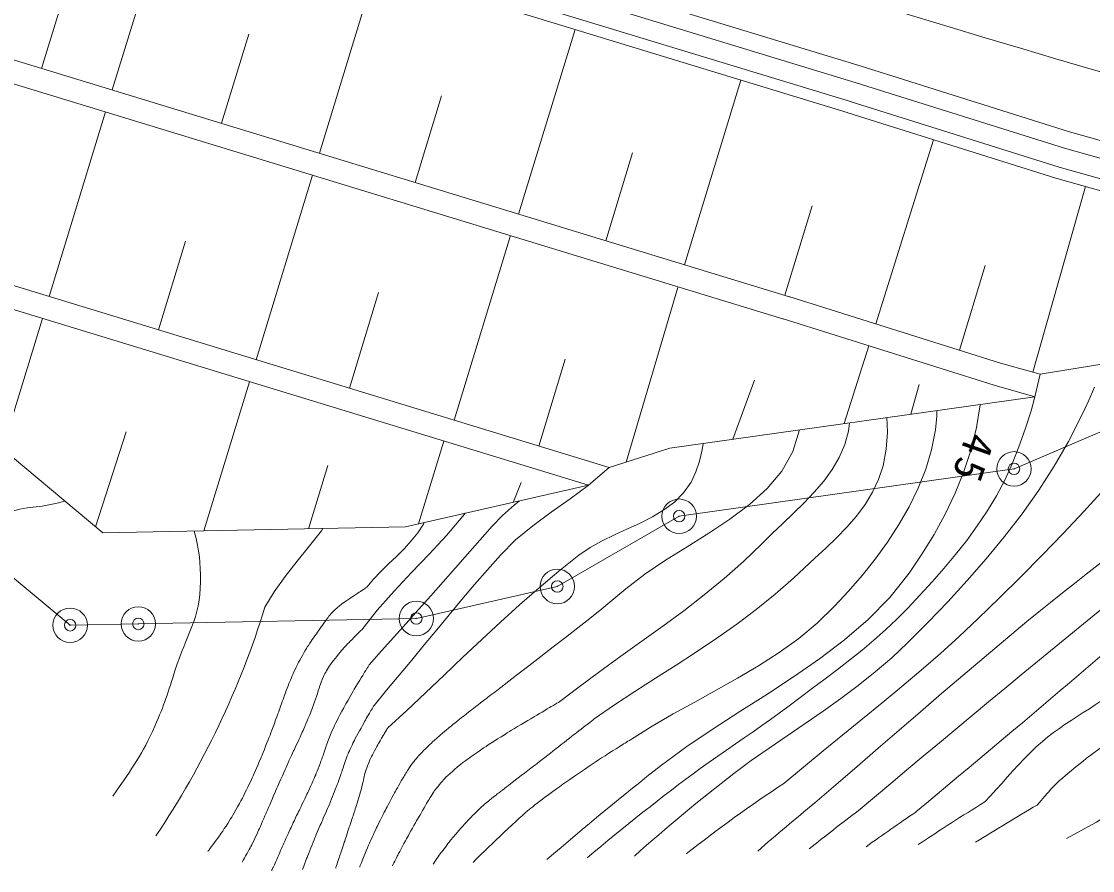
# Model space of a CAD drawing. Units: millimetres, scale not verified. Extents: x 40000 to 680000, y 20000 to 380000.
# Drawn here: x 212806 to 259398, y 251124 to 288069 of the extents above; entities that cross this region are included whole.
import ezdxf

# ---------------------------------------------------------------- set-up
doc = ezdxf.new("R2010")
doc.units = ezdxf.units.MM
doc.header["$LTSCALE"] = 1000
doc.header["$PDMODE"] = 32
doc.header["$PDSIZE"] = 500
doc.linetypes.add('CHAIN', pattern=[18.5, 12, -1.5, 3.5, -1.5])
for name, color, linetype, lineweight in [('M-BGD', 7, 'Continuous', 13), ('M-BMK', 2, 'CHAIN', 13), ('M-BMK-ROW', 30, 'Continuous', 13), ('M-STR-STRC', 7, 'Continuous', 13)]:
    doc.layers.add(name, color=color, linetype=linetype, lineweight=lineweight)
doc.styles.add('ＭＳ ゴシック', font='')
doc.styles.get('ＭＳ ゴシック').set_extended_font_data('MS Gothic')

msp = doc.modelspace()

# ---------------------------------------------------------------- linework, layer by layer
at = {"layer": 'M-BGD'}
for p, q in [((212669, 296531), (249113, 285400)), ((212680, 295639), (248865, 284587)), ((212219, 295257), (248719, 284109)), ((219212, 293121), (216758, 285087)), ((228219, 290370), (225766, 282336)), ((213686, 286025), (214727, 289433)), ((221507, 283637), (222694, 287521)), ((236887, 287722), (234433, 279689)), ((211017, 286841), (246265, 276075)), ((210874, 285839), (245973, 275119)), ((244103, 285518), (241649, 277485)), ((229928, 281065), (231079, 284834)), ((214013, 276097), (216466, 284131)), ((252485, 282924), (249965, 274911)), ((238226, 278530), (239391, 282347)), ((223020, 273346), (225474, 281380)), ((259083, 280891), (256803, 272807)), ((246012, 276152), (247203, 280052)), ((231627, 270717), (234081, 278751)), ((218765, 274646), (219946, 278512)), ((210141, 277280), (238368, 268658)), ((253606, 273766), (254729, 277444)), ((209529, 276421), (237473, 267886)), ((239111, 268895), (241365, 276487)), ((227070, 272109), (228343, 276276)), ((213721, 275141), (211986, 269463)), ((248600, 270571), (249665, 273957)), ((263757, 273814), (257115, 272719)), ((235308, 269593), (236464, 273376)), ((257115, 272719), (256892, 271742)), ((222728, 272390), (220747, 265905)), ((244690, 272464), (243755, 269887)), ((251860, 272274), (251487, 270979)), ((256892, 271742), (241009, 269499)), ((211009, 270279), (216349, 265819)), ((217365, 270208), (216033, 266084)), ((231182, 269808), (230082, 266207)), ((238368, 268658), (241009, 269499)), ((226133, 268750), (225300, 265994)), ((237473, 267886), (238368, 268658)), ((234193, 267141), (234546, 268004)), ((229507, 266076), (237473, 267886)), ((229507, 266076), (216349, 265819))]:
    msp.add_line(p, q, dxfattribs=at)
for points in [[(249115, 285399), (258183, 282548), (267439, 279937), (276946, 277855), (279646, 277439)], [(248860, 284588), (257940, 281733), (267232, 279112), (276791, 277018), (279516, 276599)], [(248710, 284111), (257798, 281254), (267111, 278627), (276699, 276527), (279679, 276068)], [(246190, 276098), (255397, 273203), (257115, 272719)], [(245890, 275144), (255111, 272245), (256892, 271742)], [(243789, 255349), (244553, 255908), (245329, 256453), (246111, 256991), (246895, 257527), (247676, 258066), (248448, 258615), (249207, 259180), (249947, 259767), (250664, 260380), (251352, 261027), (252232, 261912), (253100, 262815), (253950, 263739), (254776, 264686), (255573, 265655), (256335, 266649), (257056, 267670), (257731, 268718), (258353, 269796), (258917, 270904), (259204, 271522), (259482, 272154)], [(256890, 271742), (256720, 271120), (256468, 270336), (256191, 269567), (255894, 268817), (255577, 268112), (255216, 267428), (254816, 266763), (254383, 266117), (253922, 265487), (253436, 264873), (252933, 264273), (252415, 263684), (251889, 263107), (251358, 262538), (250886, 262056), (250395, 261594), (249889, 261147), (249370, 260714), (248841, 260293), (248305, 259879), (247764, 259471), (247220, 259066), (246678, 258661), (246138, 258254), (245766, 257975), (245390, 257700), (245012, 257429), (244631, 257162), (244249, 256896), (243866, 256632), (243482, 256368), (243099, 256104), (242717, 255839), (242336, 255572)], [(254511, 271406), (254509, 271382), (254352, 270406), (254113, 269438), (253799, 268482), (253420, 267544), (252984, 266629), (252501, 265742), (251977, 264886), (251423, 264069), (250579, 263010), (249636, 262045), (248613, 261157), (247527, 260330), (246395, 259547), (245234, 258791), (244061, 258047), (242894, 257297), (241751, 256525), (240647, 255714)], [(250454, 270833), (250472, 270202), (250419, 269460), (250284, 268729), (250093, 268139), (249831, 267582), (249507, 267053), (249131, 266549), (248714, 266066), (248266, 265601), (247799, 265150), (247322, 264710), (246847, 264277), (246383, 263848), (245593, 263143), (244772, 262477), (243924, 261843), (243056, 261234), (242172, 260644), (241279, 260066), (240382, 259492), (239487, 258916), (238600, 258330), (237725, 257729)], [(239342, 256840), (240240, 257402), (241160, 257937), (242094, 258457), (243030, 258973), (243960, 259496), (244874, 260039), (245763, 260612), (246616, 261227), (247425, 261895), (248179, 262628), (248781, 263285), (249369, 263969), (249936, 264680), (250472, 265415), (250968, 266175), (251417, 266957), (251810, 267762), (252138, 268588), (252393, 269434), (252565, 270299), (252621, 270893), (252620, 271139)], [(233808, 259205), (234338, 259620), (234871, 260033), (235404, 260444), (235939, 260855), (236472, 261266), (237004, 261680), (237533, 262096), (238059, 262517), (238580, 262943), (239097, 263376), (239924, 264018), (240822, 264625), (241758, 265215), (242700, 265805), (243615, 266412), (244472, 267053), (245237, 267746), (245878, 268508), (246363, 269355), (246657, 270296)], [(236169, 258441), (237062, 259122), (237969, 259788), (238883, 260446), (239798, 261101), (240710, 261761), (241613, 262432), (242500, 263119), (243367, 263830), (244208, 264570), (245016, 265347), (245463, 265784), (245927, 266224), (246394, 266668), (246854, 267121), (247294, 267586), (247702, 268069), (248067, 268572), (248376, 269101), (248617, 269657), (248779, 270246), (248824, 270603)], [(242458, 269703), (242421, 269432), (242306, 268941), (242144, 268471), (241932, 268027), (241608, 267558), (241210, 267158), (240753, 266815), (240250, 266515), (239716, 266244), (239164, 265988), (238608, 265734), (238062, 265468), (237539, 265176), (237054, 264845), (236178, 264149), (235320, 263429), (234478, 262691), (233649, 261938), (232828, 261174), (232013, 260404), (231201, 259631), (230387, 258859), (229569, 258093), (228743, 257336)], [(237457, 267882), (236673, 267302), (235854, 266718), (235050, 266126), (234300, 265509), (233640, 264854), (233078, 264211), (232520, 263564), (231968, 262912), (231419, 262257), (230873, 261600), (230328, 260942), (229784, 260283), (229239, 259624), (228693, 258967), (228145, 258311)], [(245971, 254917), (246819, 255628), (247673, 256332), (248531, 257031), (249391, 257729), (250248, 258429), (251100, 259135), (251945, 259849), (252779, 260574), (253600, 261315), (254404, 262074), (255343, 262989), (256276, 263911), (257201, 264843), (258115, 265786), (259014, 266742), (259897, 267713)], [(213060, 266909), (213702, 266984), (214358, 267113), (214700, 267196)], [(227934, 260075), (228469, 260678), (229004, 261280), (229541, 261881), (230077, 262482), (230613, 263084), (231149, 263686), (231683, 264289), (232216, 264893), (232747, 265499), (233276, 266107), (233734, 266579), (234248, 267033), (234455, 267200)], [(232108, 266667), (232010, 266539), (231294, 265708), (230542, 264894), (229776, 264087), (229017, 263276), (228286, 262452), (227606, 261603)], [(227825, 263449), (228120, 263799), (228441, 264137), (228778, 264467), (229118, 264796), (229451, 265129), (229765, 265470), (230048, 265825), (230289, 266199), (230318, 266261)], [(247313, 254066), (248235, 254856), (249154, 255649), (250073, 256444), (250991, 257238), (251910, 258032), (252830, 258824), (253753, 259614), (254679, 260400), (255609, 261181), (256543, 261956), (257055, 262375), (257570, 262790), (258087, 263203), (258605, 263614), (259125, 264023), (259645, 264431), (260166, 264839), (260687, 265247), (261207, 265656), (261726, 266066)], [(225921, 266006), (225855, 265911), (225341, 265247), (224803, 264586), (224276, 263924), (223797, 263258), (223399, 262586)], [(261075, 263548), (260597, 263158), (260118, 262767), (259638, 262377), (259159, 261987), (258680, 261596), (258201, 261206), (257722, 260815), (257244, 260424), (256766, 260031), (256289, 259638), (255578, 259050), (254867, 258461), (254158, 257871), (253449, 257280), (252741, 256688), (252032, 256096), (251324, 255504), (250616, 254912), (249908, 254320), (249199, 253729)], [(260425, 261031), (260017, 260684), (259610, 260336), (259202, 259989), (258795, 259641), (258387, 259293), (257980, 258946), (257572, 258599), (257164, 258252), (256755, 257905), (256347, 257559), (255884, 257169), (255421, 256780), (254958, 256391), (254495, 256002), (254031, 255614), (253567, 255226), (253103, 254838), (252639, 254449), (252175, 254061), (251711, 253673)], [(259124, 255997), (259393, 256203), (259664, 256409), (259934, 256614), (260205, 256820), (260475, 257025), (260745, 257231), (261014, 257438), (261283, 257646), (261550, 257856), (261816, 258067), (261958, 258181), (262099, 258297), (262240, 258413), (262380, 258530), (262520, 258647), (262660, 258765), (262799, 258883), (262939, 259001), (263079, 259118), (263219, 259235)], [(259774, 258514), (259517, 258339), (259257, 258168), (258995, 257998), (258733, 257829), (258471, 257660), (258212, 257487), (257956, 257311), (257704, 257129), (257457, 256940), (257217, 256743), (256946, 256501), (256683, 256251), (256427, 255993), (256177, 255729), (255931, 255461), (255688, 255190), (255445, 254918), (255203, 254646), (254958, 254377), (254709, 254111)], [(259124, 255997), (258995, 255890), (258865, 255785), (258734, 255680), (258603, 255576), (258473, 255471), (258343, 255366), (258214, 255258), (258088, 255149), (257963, 255038), (257841, 254924), (257751, 254834), (257662, 254742), (257575, 254648), (257490, 254553), (257406, 254457), (257322, 254360), (257239, 254263), (257155, 254166), (257071, 254070), (256986, 253974)], [(258267, 252514), (259564, 253232), (262416, 255097)]]:
    msp.add_lwpolyline(points, dxfattribs=at)
for centre, radius, start, end in [((214967, 256741), 10345, 100.6238, 115.2348), ((187329, 273672), 37735, 326.1238, 342.915), ((325513, 147752), 137324, 128.17013, 130.86449), ((302954, 173862), 101740, 126.57075, 130.10887), ((291901, 193189), 78604, 127.73987, 131.83097), ((278654, 205232), 59471, 123.33659, 128.3844), ((352316, 126990), 164845, 129.56696, 130.69514), ((299576, 181056), 85732, 121.55596, 123.85277), ((295914, 186645), 77773, 120.0347, 122.33892), ((327463, 151541), 128716, 127.44781, 128.65071), ((309540, 168515), 102937, 124.17984, 125.64777)]:
    msp.add_arc(centre, radius, start, end, dxfattribs=at)
for points, knots in [([(220327, 265897), (220562, 264960), (220595, 264558), (220595, 263689), (220596, 262130), (219965, 261339), (219497, 259853), (219192, 258883), (219023, 258335), (218607, 257407), (218039, 256140), (217706, 255707), (216782, 254356)], [0, 0, 0, 0, 1, 1, 1, 2, 2, 2, 3, 3, 3, 4, 4, 4, 4]), ([(227825, 263449), (227807, 263437), (227751, 263401), (227732, 263389), (227686, 263359), (227546, 263269), (227499, 263239), (227439, 263199), (227258, 263080), (227198, 263040), (227138, 262999), (226959, 262878), (226900, 262835), (226832, 262786), (226630, 262636), (226566, 262583), (226520, 262546), (226391, 262429), (226349, 262387), (226318, 262356), (226233, 262255), (226205, 262221), (226180, 262190), (226111, 262091), (226087, 262058), (226049, 262005), (225935, 261848), (225897, 261795), (225854, 261736), (225725, 261558), (225682, 261498), (225637, 261434), (225502, 261243), (225458, 261179), (225414, 261114), (225282, 260919), (225242, 260852), (225156, 260707), (224904, 260271), (224828, 260121), (224757, 259982), (224564, 259554), (224504, 259410), (224446, 259273), (224289, 258855), (224237, 258715), (224187, 258580), (224046, 258172), (223996, 258037), (223922, 257833), (223698, 257222), (223621, 257019), (223546, 256825), (223315, 256245), (223235, 256053), (223160, 255874), (222927, 255337), (222846, 255160), (222773, 254999), (222543, 254518), (222461, 254360), (222364, 254174), (222060, 253625), (221952, 253445), (221858, 253289), (221557, 252832), (221453, 252682), (221359, 252546), (221060, 252147), (220959, 252015), (220946, 251997), (220928, 251975), (220908, 251950)], [0, 0, 0, 0, 1, 1, 1, 2, 2, 2, 3, 3, 3, 4, 4, 4, 5, 5, 5, 6, 6, 6, 7, 7, 7, 8, 8, 8, 9, 9, 9, 10, 10, 10, 11, 11, 11, 12, 12, 12, 13, 13, 13, 14, 14, 14, 15, 15, 15, 16, 16, 16, 17, 17, 17, 18, 18, 18, 19, 19, 19, 20, 20, 20, 21, 21, 21, 22, 22, 22, 23, 23, 23, 24, 24, 24, 24]), ([(227606, 261603), (227590, 261587), (227542, 261540), (227526, 261524), (227486, 261483), (227364, 261362), (227324, 261321), (227270, 261266), (227109, 261101), (227056, 261046), (227000, 260987), (226832, 260811), (226779, 260749), (226676, 260628), (226372, 260263), (226279, 260134), (226212, 260042), (226035, 259747), (225982, 259646), (225941, 259568), (225842, 259322), (225812, 259239), (225785, 259166), (225720, 258941), (225695, 258867), (225639, 258704), (225468, 258214), (225405, 258053), (225340, 257884), (225128, 257386), (225055, 257220), (224983, 257055), (224756, 256563), (224681, 256399), (224609, 256242), (224389, 255774), (224318, 255616), (224225, 255410), (223948, 254787), (223858, 254579), (223779, 254398), (223548, 253852), (223470, 253671), (223401, 253512), (223196, 253034), (223125, 252876), (223060, 252734), (222863, 252313), (222791, 252175), (222721, 252042), (222522, 251689), (222405, 251492)], [0, 0, 0, 0, 1, 1, 1, 2, 2, 2, 3, 3, 3, 4, 4, 4, 5, 5, 5, 6, 6, 6, 7, 7, 7, 8, 8, 8, 9, 9, 9, 10, 10, 10, 11, 11, 11, 12, 12, 12, 13, 13, 13, 14, 14, 14, 15, 15, 15, 16, 16, 16, 17, 17, 17, 17]), ([(227934, 260075), (227921, 260054), (227881, 259990), (227868, 259969), (227834, 259915), (227734, 259751), (227700, 259697), (227655, 259623), (227520, 259401), (227475, 259327), (227427, 259247), (227282, 259009), (227236, 258929), (227111, 258708), (226734, 258045), (226616, 257820), (226537, 257669), (226320, 257207), (226253, 257051), (226206, 256943), (226085, 256611), (226045, 256500), (226013, 256408), (225928, 256130), (225895, 256040), (225840, 255889), (225668, 255440), (225606, 255292), (225541, 255135), (225329, 254669), (225258, 254515), (225187, 254362), (224967, 253908), (224895, 253756), (224828, 253619), (224628, 253206), (224563, 253067), (224497, 252928), (224307, 252508), (224244, 252368), (224192, 252252), (224043, 251903), (223992, 251787), (223946, 251682), (223807, 251369), (223758, 251265), (223743, 251233), (223718, 251182), (223689, 251124)], [0, 0, 0, 0, 1, 1, 1, 2, 2, 2, 3, 3, 3, 4, 4, 4, 5, 5, 5, 6, 6, 6, 7, 7, 7, 8, 8, 8, 9, 9, 9, 10, 10, 10, 11, 11, 11, 12, 12, 12, 13, 13, 13, 14, 14, 14, 15, 15, 15, 16, 16, 16, 16]), ([(233808, 259205), (233764, 259172), (233631, 259072), (233587, 259038), (233477, 258955), (233145, 258703), (233035, 258618), (232890, 258507), (232458, 258174), (232315, 258062), (232169, 257949), (231734, 257607), (231591, 257489), (231409, 257339), (230867, 256883), (230692, 256724), (230571, 256615), (230223, 256271), (230113, 256151), (230033, 256064), (229812, 255787), (229743, 255691), (229684, 255609), (229523, 255351), (229471, 255264), (229389, 255127), (229153, 254713), (229075, 254574), (228993, 254425), (228752, 253976), (228674, 253825), (228595, 253673), (228364, 253215), (228290, 253061), (228219, 252915), (228013, 252473), (227948, 252324), (227864, 252130), (227623, 251542), (227545, 251346), (227538, 251327), (227529, 251304), (227519, 251278)], [0, 0, 0, 0, 1, 1, 1, 2, 2, 2, 3, 3, 3, 4, 4, 4, 5, 5, 5, 6, 6, 6, 7, 7, 7, 8, 8, 8, 9, 9, 9, 10, 10, 10, 11, 11, 11, 12, 12, 12, 13, 13, 13, 14, 14, 14, 14]), ([(228145, 258311), (228138, 258299), (228115, 258260), (228107, 258248), (228088, 258215), (228030, 258116), (228010, 258083), (227984, 258038), (227904, 257904), (227878, 257859), (227850, 257810), (227764, 257664), (227736, 257614), (227646, 257450), (227373, 256956), (227287, 256788), (227229, 256674), (227067, 256324), (227016, 256206), (226980, 256121), (226886, 255863), (226856, 255777), (226830, 255705), (226763, 255485), (226738, 255413), (226690, 255273), (226540, 254855), (226486, 254717), (226429, 254569), (226247, 254127), (226186, 253980), (226124, 253832), (225933, 253390), (225870, 253242), (225810, 253102), (225629, 252683), (225571, 252543), (225501, 252374), (225297, 251867), (225230, 251697), (225191, 251598), (225102, 251362), (225033, 251178)], [0, 0, 0, 0, 1, 1, 1, 2, 2, 2, 3, 3, 3, 4, 4, 4, 5, 5, 5, 6, 6, 6, 7, 7, 7, 8, 8, 8, 9, 9, 9, 10, 10, 10, 11, 11, 11, 12, 12, 12, 13, 13, 13, 14, 14, 14, 14]), ([(236169, 258441), (236105, 258404), (235914, 258294), (235850, 258256), (235691, 258163), (235214, 257884), (235056, 257790), (234850, 257667), (234233, 257296), (234029, 257170), (233825, 257044), (233214, 256663), (233015, 256529), (232790, 256378), (232124, 255910), (231911, 255744), (231763, 255629), (231344, 255256), (231212, 255123), (231117, 255026), (230860, 254710), (230780, 254601), (230712, 254508), (230532, 254212), (230473, 254113), (230384, 253964), (230123, 253513), (230037, 253362), (229947, 253206), (229682, 252735), (229596, 252578), (229510, 252422), (229258, 251952), (229176, 251794), (229130, 251705), (229031, 251510), (228944, 251335)], [0, 0, 0, 0, 1, 1, 1, 2, 2, 2, 3, 3, 3, 4, 4, 4, 5, 5, 5, 6, 6, 6, 7, 7, 7, 8, 8, 8, 9, 9, 9, 10, 10, 10, 11, 11, 11, 12, 12, 12, 12]), ([(237725, 257729), (237674, 257688), (237520, 257568), (237469, 257527), (237340, 257427), (236956, 257125), (236827, 257025), (236661, 256895), (236161, 256504), (235995, 256374), (235829, 256245), (235331, 255857), (235164, 255728), (234975, 255582), (234406, 255144), (234216, 254998), (234092, 254903), (233718, 254619), (233594, 254524), (233512, 254460), (233265, 254269), (233184, 254204), (233120, 254152), (232932, 253993), (232871, 253938), (232798, 253872), (232582, 253667), (232512, 253597), (232437, 253522), (232217, 253293), (232145, 253215), (232072, 253135), (231856, 252893), (231785, 252811), (231716, 252731), (231512, 252487), (231446, 252405), (231365, 252304), (231128, 251996), (231052, 251892), (230982, 251797), (230781, 251509), (230713, 251406)], [0, 0, 0, 0, 1, 1, 1, 2, 2, 2, 3, 3, 3, 4, 4, 4, 5, 5, 5, 6, 6, 6, 7, 7, 7, 8, 8, 8, 9, 9, 9, 10, 10, 10, 11, 11, 11, 12, 12, 12, 13, 13, 13, 14, 14, 14, 14]), ([(228743, 257336), (228735, 257323), (228712, 257284), (228704, 257272), (228684, 257239), (228625, 257140), (228606, 257107), (228579, 257063), (228500, 256929), (228474, 256885), (228446, 256837), (228363, 256694), (228336, 256646), (228270, 256523), (228070, 256154), (228009, 256028), (227968, 255943), (227858, 255683), (227825, 255595), (227802, 255533), (227747, 255340), (227730, 255276), (227716, 255221), (227683, 255055), (227670, 255001), (227648, 254909), (227579, 254637), (227554, 254546), (227527, 254448), (227438, 254153), (227408, 254055), (227377, 253955), (227279, 253654), (227247, 253554), (227215, 253457), (227118, 253167), (227086, 253070), (227042, 252939), (226912, 252543), (226869, 252411), (226831, 252295), (226716, 251945), (226677, 251829), (226642, 251723), (226535, 251406), (226499, 251301), (226493, 251284), (226485, 251262), (226476, 251236)], [0, 0, 0, 0, 1, 1, 1, 2, 2, 2, 3, 3, 3, 4, 4, 4, 5, 5, 5, 6, 6, 6, 7, 7, 7, 8, 8, 8, 9, 9, 9, 10, 10, 10, 11, 11, 11, 12, 12, 12, 13, 13, 13, 14, 14, 14, 15, 15, 15, 16, 16, 16, 16]), ([(239342, 256840), (239255, 256789), (238995, 256630), (238910, 256576), (238689, 256437), (238029, 256019), (237812, 255875), (237518, 255679), (236638, 255084), (236351, 254878), (236040, 254654), (235114, 253975), (234825, 253723), (234335, 253295), (232910, 251961), (232466, 251486), (232463, 251483), (232460, 251479), (232457, 251476)], [0, 0, 0, 0, 1, 1, 1, 2, 2, 2, 3, 3, 3, 4, 4, 4, 5, 5, 5, 6, 6, 6, 6])]:
    msp.add_open_spline(points, degree=3, knots=knots, dxfattribs=at)
at = {"layer": 'M-BMK'}
msp.add_lwpolyline([(250136, 288754), (251666, 288287), (253197, 287821), (254728, 287358), (256261, 286898), (257795, 286444), (259331, 285997), (260870, 285557)], dxfattribs=at)
at = {"layer": 'M-BMK-ROW'}
for p, q in [((255981, 268600), (263202, 271702)), ((241415, 266541), (255981, 268600)), ((207606, 267908), (214925, 261797)), ((236115, 263485), (241415, 266541)), ((229984, 262092), (236115, 263485)), ((214925, 261797), (217892, 261855)), ((217891, 261855), (229984, 262092))]:
    msp.add_line(p, q, dxfattribs=at)
for centre in [(255981, 268600), (241415, 266541), (236115, 263485), (229984, 262092), (214925, 261797), (217892, 261855)]:
    msp.add_circle(centre, 750, dxfattribs=at)
for p in [(255981, 268600), (241415, 266541), (236115, 263485), (229984, 262092), (214925, 261797), (217892, 261855)]:
    msp.add_point(p, dxfattribs=at)
at = {"layer": 'M-STR-STRC'}
msp.add_line((211200, 297763), (249333, 286116), dxfattribs=at)
msp.add_lwpolyline([(249334, 286115), (258392, 283267), (267615, 280665), (277069, 278593), (281890, 277851), (286769, 277355)], dxfattribs=at)

# ---------------------------------------------------------------- texts
at = {"layer": 'M-BGD', "insert": (253556, 269219), "char_height": 1320, "attachment_point": 8, "rotation": 250.713, "style": 'ＭＳ ゴシック'}
msp.add_mtext('\\T1.25;45', dxfattribs=at)

doc.saveas('drawing.dxf')
